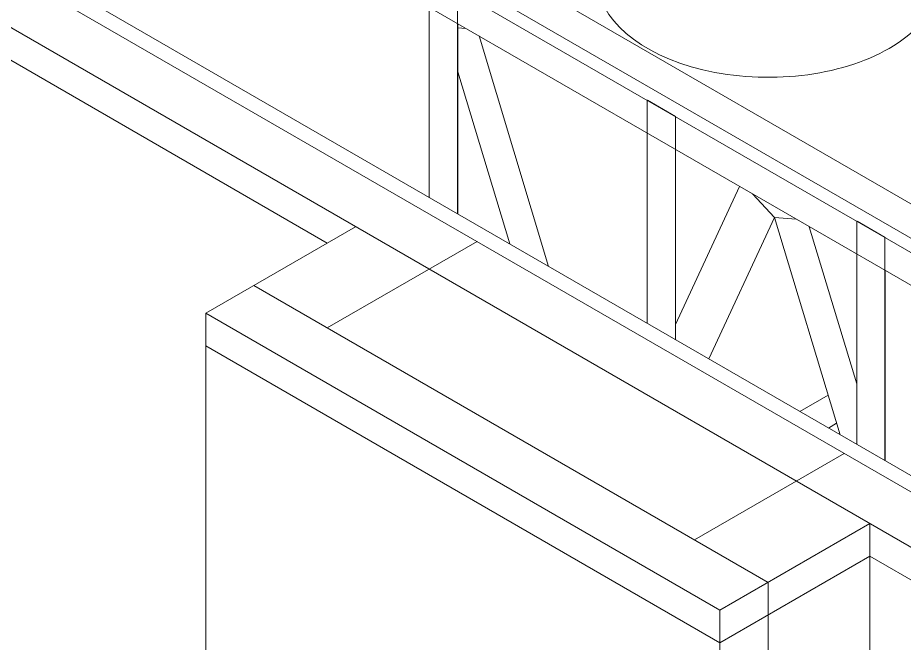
# Model space of a CAD drawing. Header units: millimetres. Extents: x -312439 to 477422, y -331570 to 212570.
# Drawn here: x 393273 to 394632, y 105970 to 106929 of the extents above; entities that cross this region are included whole.
import ezdxf

# ---------------------------------------------------------------- set-up
doc = ezdxf.new("R2010")
doc.units = ezdxf.units.MM

msp = doc.modelspace()

# ---------------------------------------------------------------- linework, layer by layer
at = {"color": 0, "linetype": 'Continuous', "lineweight": 0, "extrusion": (0, 0.816497, 0.57735)}
for p, q in [((392933.49, 107188.583), (397649.596, 104465.738)), ((397575.974, 104423.233), (392859.868, 107146.078)), ((393072.072, 107133.576), (397744.87, 104435.735)), ((392976.797, 107028.563), (393747.657, 106583.507)), ((394281.185, 106777.072), (394281.618, 106777.322)), ((393561.438, 106475.993), (393790.964, 106608.51)), ((393747.657, 106453.49), (393977.183, 106586.007)), ((394602.552, 106591.531), (394602.985, 106591.781)), ((393635.059, 106518.498), (394423.242, 106063.441)), ((394349.621, 106020.935), (393561.438, 106475.993)), ((393561.438, 106475.993), (393561.438, 102600.502)), ((393561.438, 106425.987), (394349.621, 105970.929)), ((394471.988, 106325.334), (394515.368, 106350.379)), ((394528.406, 106307.215), (394515.889, 106299.988)), ((394310.645, 106128.449), (394540.171, 106260.966)), ((394579.147, 106153.452), (394349.621, 106020.935)), ((394579.147, 106153.452), (394579.147, 105838.412)), ((394349.621, 105970.929), (394579.147, 106103.446)), ((394579.147, 106103.446), (395350.007, 105658.389)), ((394423.242, 102262.959), (394423.242, 106063.441)), ((394349.621, 106020.935), (394349.621, 102145.445))]:
    msp.add_line(p, q, dxfattribs=at)
at = {"color": 3, "linetype": 'Continuous', "lineweight": 0, "extrusion": (0, 0.816497, 0.57735)}
for p, q in [((396004.965, 105856.857), (393969.388, 107032.098)), ((395958.627, 105830.604), (393923.483, 107005.594)), ((393903.994, 106994.843), (393903.994, 106653.265)), ((393903.994, 106994.843), (397967.064, 104649.029)), ((393947.301, 106969.84), (393947.301, 106628.262)), ((395940.005, 105769.346), (393904.428, 106944.587)), ((393947.734, 106919.584), (393947.734, 106628.012)), ((393960.241, 106912.363), (393947.734, 106913.386)), ((393980.217, 106900.829), (394086.892, 106547.669)), ((393947.734, 106845.825), (394027.424, 106582.004)), ((394238.311, 106802.325), (394237.878, 106802.075)), ((394237.878, 106802.075), (394237.878, 106460.497)), ((394281.618, 106777.322), (394238.311, 106802.325)), ((394281.185, 106777.072), (394281.185, 106435.494)), ((394281.618, 106726.816), (394281.618, 106435.244)), ((394281.618, 106458.808), (394379.672, 106670.204)), ((394399.649, 106658.671), (394433.08, 106622.803)), ((394433.08, 106622.803), (394332.466, 106405.887)), ((394466.511, 106620.068), (394433.08, 106622.803)), ((394433.08, 106622.803), (394533.694, 106289.708)), ((394486.488, 106608.534), (394559.245, 106367.661)), ((394559.678, 106616.784), (394559.245, 106616.534)), ((394559.245, 106616.534), (394559.245, 106274.956)), ((394602.985, 106591.781), (394559.678, 106616.784)), ((394602.552, 106591.531), (394602.552, 106249.953)), ((394602.985, 106541.274), (394602.985, 106249.703))]:
    msp.add_line(p, q, dxfattribs=at)
at = {"color": 3, "linetype": 'Continuous', "lineweight": 0}
for start_param, end_param in [(0, 2.35619449), (2.35619449, 3.14159265)]:
    msp.add_ellipse((394423.683, 106988.798), major_axis=(-262.225, 0), ratio=0.57735027, start_param=start_param, end_param=end_param, dxfattribs=at)

doc.saveas('drawing.dxf')
